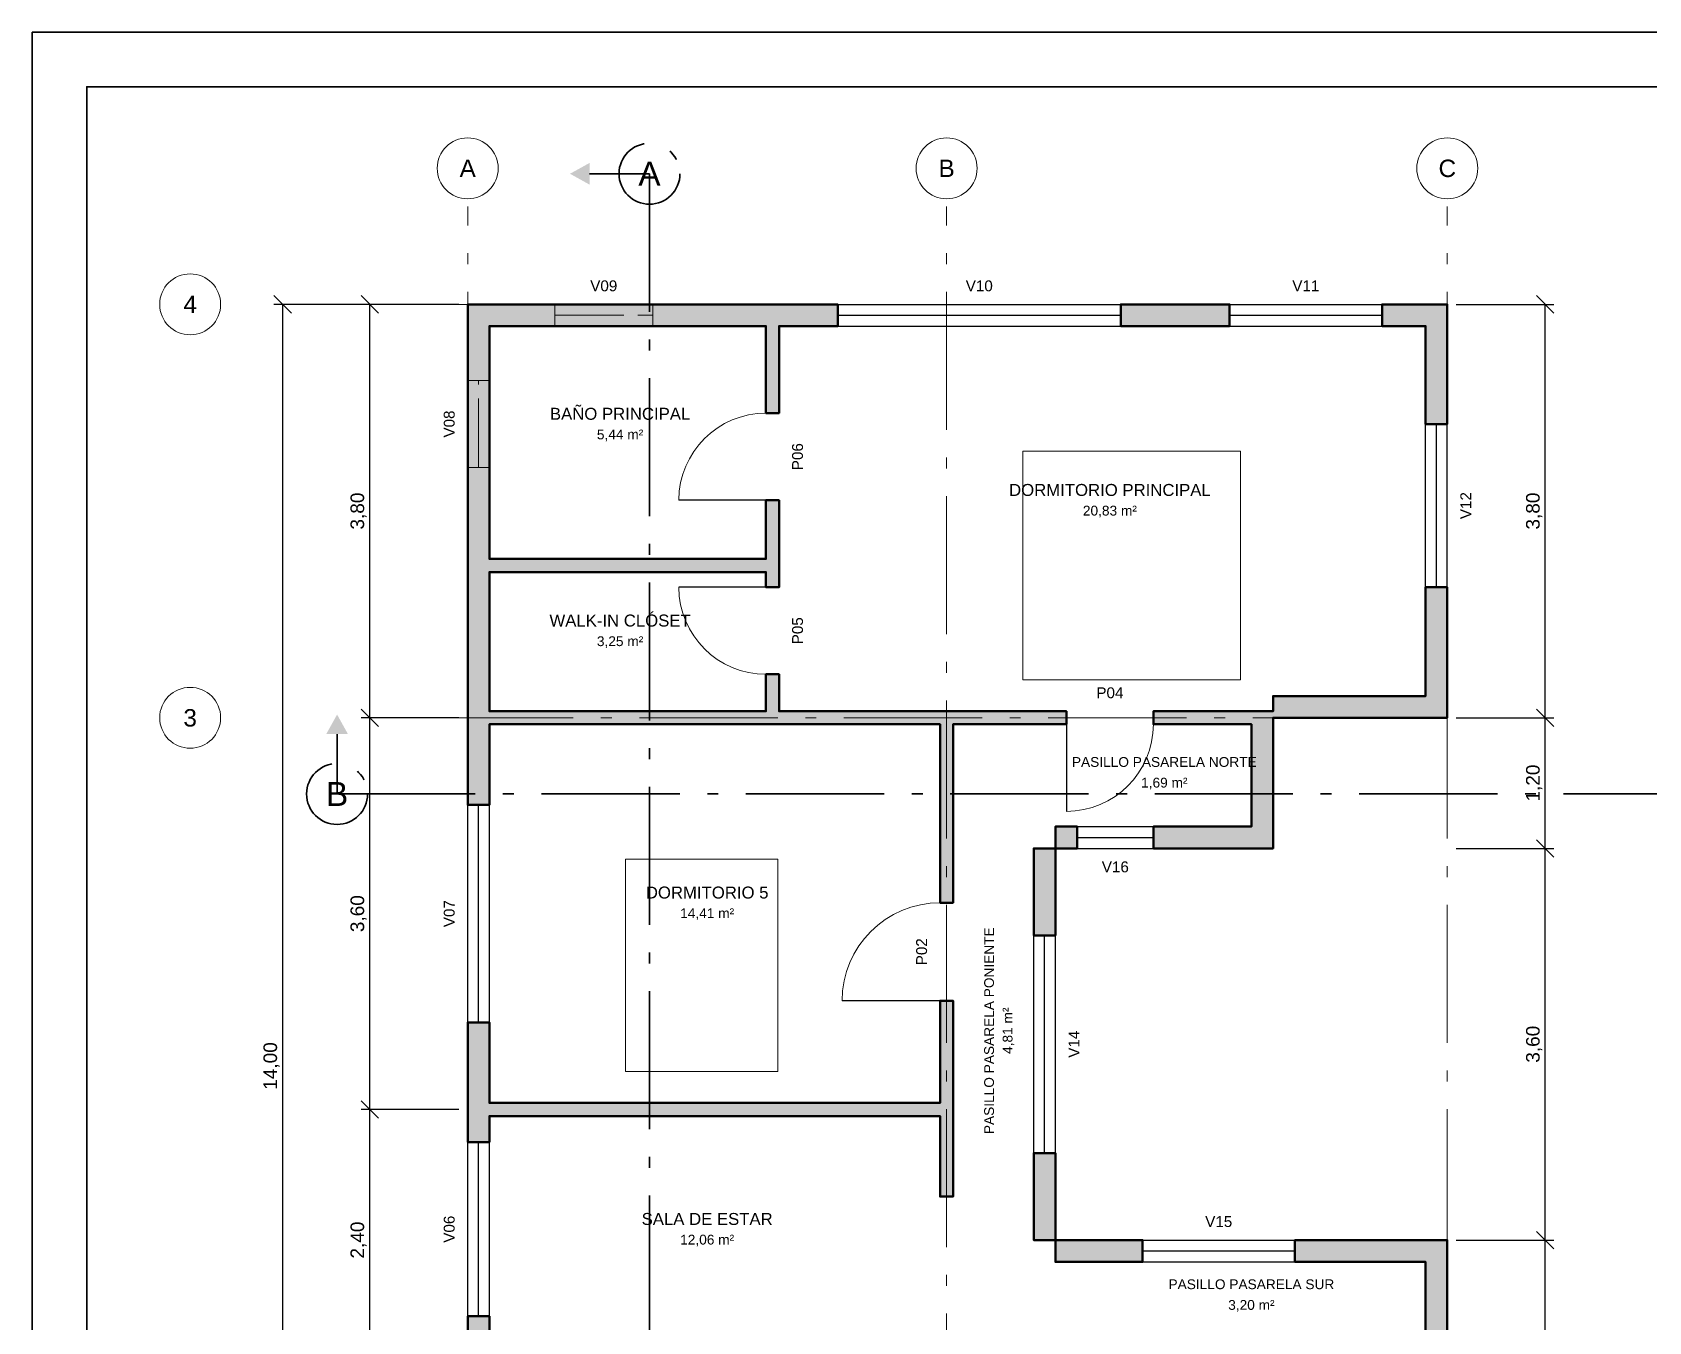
# Model space of a CAD drawing. Header units: metres. Extents: x -4 to 25.7, y -18.5 to 2.5.
# Drawn here: x -4 to 10.85, y -9.35 to 2.5 of the extents above; entities that cross this region are included whole.
import ezdxf
from ezdxf.enums import TextEntityAlignment as Align

# ---------------------------------------------------------------- set-up
doc = ezdxf.new("R2010")
doc.units = ezdxf.units.M
doc.header["$LTSCALE"] = 0.5
doc.linetypes.add('DASHDOT', pattern=[3.556, 2.54, -0.508, 0, -0.508])
doc.linetypes.add('DASHED', pattern=[1.524, 1.27, -0.254])
for name, color, linetype, lineweight in [('A-CORTE', 1, 'DASHDOT', 35), ('A-COTA', 1, 'CONTINUOUS', 18), ('A-CUAD', 7, 'CONTINUOUS', 35), ('A-EJES', 8, 'DASHDOT', 13), ('A-LOSA', 8, 'DASHED', 18), ('A-MOBI', 8, 'CONTINUOUS', 13), ('A-MURO', 7, 'CONTINUOUS', 50), ('A-RECI', 7, 'CONTINUOUS', 18), ('A-TEXT', 7, 'CONTINUOUS', 18), ('A-VANO', 5, 'CONTINUOUS', 25), ('A-VANO-ALTO', 5, 'DASHED', 18), ('A-VANO-ARCO', 3, 'CONTINUOUS', 9)]:
    doc.layers.add(name, color=color, linetype=linetype, lineweight=lineweight)
doc.layers.add('A-MURO-REL', color=9, linetype='CONTINUOUS')
doc.styles.add('ARQ', font='arial.ttf')
doc.dimstyles.new('ARQ', dxfattribs={"dimtxt": 0.125, "dimasz": 0.1, "dimexe": 0.08, "dimexo": 0.08, "dimgap": 0.04, "dimtad": 1, "dimzin": 0, "dimtxsty": 'ARQ', "dimblk": 'ARCHTICK', "dimtsz": 0.08, "dimcen": 2.5, "dimclrd": 1, "dimclre": 1, "dimclrt": 1, "dimazin": 3, "dimtfac": 1, "dimtmove": 0, "dimatfit": 3})

# ---------------------------------------------------------------- blocks, each defined once
blk = doc.blocks.new('_ARCHTICK')
at = {"color": 0, "linetype": 'BYBLOCK', "const_width": 0.15}
blk.add_lwpolyline([(-0.5, -0.5), (0.5, 0.5)], dxfattribs=at)

msp = doc.modelspace()

# ---------------------------------------------------------------- hatches: boundary and pattern name
at = {"layer": 'A-MURO-REL', "true_color": 0xcdcdcd}
h = msp.add_hatch(color=9, dxfattribs=at)
h.dxf.hatch_style = 1
h.paths.add_polyline_path([(0, -4.6), (0, -4.6), (0, 0), (0, 0), (0, 0), (3.4, 0), (3.4, 0), (3.4, 0), (3.4, -0.2), (3.4, -0.2), (3.4, -0.2), (2.861, -0.2), (2.86, -0.2), (2.86, -0.2), (2.86, -0.2), (2.86, -0.2), (2.86, -0.2), (2.86, -0.2), (2.86, -0.2), (2.86, -0.2), (2.86, -0.2), (2.86, -0.2), (2.86, -0.2), (2.86, -0.2), (2.86, -0.2), (2.86, -0.2), (2.86, -0.2), (2.86, -0.201), (2.86, -1), (2.86, -1), (2.86, -1), (2.74, -1), (2.74, -1), (2.74, -1), (2.74, -0.201), (2.74, -0.2), (2.74, -0.2), (2.74, -0.2), (2.74, -0.2), (2.74, -0.2), (2.74, -0.2), (2.74, -0.2), (2.74, -0.2), (2.74, -0.2), (2.74, -0.2), (2.74, -0.2), (2.74, -0.2), (2.74, -0.2), (2.74, -0.2), (2.74, -0.2), (2.74, -0.2), (0.201, -0.2), (0.2, -0.2), (0.2, -0.2), (0.2, -0.2), (0.2, -0.2), (0.2, -0.2), (0.2, -0.2), (0.2, -0.2), (0.2, -0.2), (0.2, -0.2), (0.2, -0.2), (0.2, -0.2), (0.2, -0.2), (0.2, -0.2), (0.2, -0.2), (0.2, -0.2), (0.2, -0.201), (0.2, -2.339), (0.2, -2.34), (0.2, -2.34), (0.2, -2.34), (0.2, -2.34), (0.2, -2.34), (0.2, -2.34), (0.2, -2.34), (0.2, -2.34), (0.2, -2.34), (0.2, -2.34), (0.2, -2.34), (0.2, -2.34), (0.2, -2.34), (0.2, -2.34), (0.2, -2.34), (0.201, -2.34), (2.74, -2.34), (2.74, -2.34), (2.74, -2.34), (2.74, -2.34), (2.74, -2.34), (2.74, -2.34), (2.74, -2.34), (2.74, -2.34), (2.74, -2.34), (2.74, -2.34), (2.74, -2.34), (2.74, -2.34), (2.74, -2.34), (2.74, -2.34), (2.74, -2.34), (2.74, -2.34), (2.74, -2.339), (2.74, -1.8), (2.74, -1.8), (2.74, -1.8), (2.86, -1.8), (2.86, -1.8), (2.86, -1.8), (2.86, -2.6), (2.86, -2.6), (2.86, -2.6), (2.74, -2.6), (2.74, -2.6), (2.74, -2.6), (2.74, -2.461), (2.74, -2.46), (2.74, -2.46), (2.74, -2.46), (2.74, -2.46), (2.74, -2.46), (2.74, -2.46), (2.74, -2.46), (2.74, -2.46), (2.74, -2.46), (2.74, -2.46), (2.74, -2.46), (2.74, -2.46), (2.74, -2.46), (2.74, -2.46), (2.74, -2.46), (2.74, -2.46), (0.201, -2.46), (0.2, -2.46), (0.2, -2.46), (0.2, -2.46), (0.2, -2.46), (0.2, -2.46), (0.2, -2.46), (0.2, -2.46), (0.2, -2.46), (0.2, -2.46), (0.2, -2.46), (0.2, -2.46), (0.2, -2.46), (0.2, -2.46), (0.2, -2.46), (0.2, -2.46), (0.2, -2.461), (0.2, -3.74), (0.2, -3.74), (0.2, -3.74), (0.2, -3.74), (0.2, -3.74), (0.2, -3.74), (0.2, -3.74), (0.2, -3.74), (0.2, -3.74), (0.2, -3.74), (0.2, -3.74), (0.2, -3.74), (0.2, -3.74), (0.2, -3.74), (0.2, -3.74), (0.2, -3.74), (0.201, -3.74), (2.74, -3.74), (2.74, -3.74), (2.74, -3.74), (2.74, -3.74), (2.74, -3.74), (2.74, -3.74), (2.74, -3.74), (2.74, -3.74), (2.74, -3.74), (2.74, -3.74), (2.74, -3.74), (2.74, -3.74), (2.74, -3.74), (2.74, -3.74), (2.74, -3.74), (2.74, -3.74), (2.74, -3.74), (2.74, -3.4), (2.74, -3.4), (2.74, -3.4), (2.86, -3.4), (2.86, -3.4), (2.86, -3.4), (2.86, -3.74), (2.86, -3.74), (2.86, -3.74), (2.86, -3.74), (2.86, -3.74), (2.86, -3.74), (2.86, -3.74), (2.86, -3.74), (2.86, -3.74), (2.86, -3.74), (2.86, -3.74), (2.86, -3.74), (2.86, -3.74), (2.86, -3.74), (2.86, -3.74), (2.86, -3.74), (2.861, -3.74), (5.5, -3.74), (5.5, -3.74), (5.5, -3.74), (5.5, -3.86), (5.5, -3.86), (5.5, -3.86), (4.46, -3.86), (4.46, -3.86), (4.46, -3.86), (4.46, -3.86), (4.46, -3.86), (4.46, -3.86), (4.46, -3.86), (4.46, -3.86), (4.46, -3.86), (4.46, -3.86), (4.46, -3.86), (4.46, -3.86), (4.46, -3.86), (4.46, -3.86), (4.46, -3.86), (4.46, -3.86), (4.46, -3.861), (4.46, -5.5), (4.46, -5.5), (4.46, -5.5), (4.34, -5.5), (4.34, -5.5), (4.34, -5.5), (4.34, -3.861), (4.34, -3.86), (4.34, -3.86), (4.34, -3.86), (4.34, -3.86), (4.34, -3.86), (4.34, -3.86), (4.34, -3.86), (4.34, -3.86), (4.34, -3.86), (4.34, -3.86), (4.34, -3.86), (4.34, -3.86), (4.34, -3.86), (4.34, -3.86), (4.34, -3.86), (4.34, -3.86), (0.201, -3.86), (0.2, -3.86), (0.2, -3.86), (0.2, -3.86), (0.2, -3.86), (0.2, -3.86), (0.2, -3.86), (0.2, -3.86), (0.2, -3.86), (0.2, -3.86), (0.2, -3.86), (0.2, -3.86), (0.2, -3.86), (0.2, -3.86), (0.2, -3.86), (0.2, -3.86), (0.2, -3.861), (0.2, -4.6), (0.2, -4.6), (0.2, -4.6), (0, -4.6), (0, -4.6)])
h = msp.add_hatch(color=9, dxfattribs=at)
h.dxf.hatch_style = 1
h.paths.add_polyline_path([(6, -0.2), (6, -0.2), (6, 0), (6, 0), (6, 0), (7, 0), (7, 0), (7, 0), (7, -0.2), (7, -0.2), (7, -0.2), (6, -0.2), (6, -0.2)])
h = msp.add_hatch(color=9, dxfattribs=at)
h.dxf.hatch_style = 1
h.paths.add_polyline_path([(8.4, -0.2), (8.4, -0.2), (8.4, 0), (8.4, 0), (8.4, 0), (9, 0), (9, 0), (9, 0), (9, -1.1), (9, -1.1), (9, -1.1), (8.8, -1.1), (8.8, -1.1), (8.8, -1.1), (8.8, -0.201), (8.8, -0.2), (8.8, -0.2), (8.8, -0.2), (8.8, -0.2), (8.8, -0.2), (8.8, -0.2), (8.8, -0.2), (8.8, -0.2), (8.8, -0.2), (8.8, -0.2), (8.8, -0.2), (8.8, -0.2), (8.8, -0.2), (8.8, -0.2), (8.8, -0.2), (8.8, -0.2), (8.4, -0.2), (8.4, -0.2)])
h = msp.add_hatch(color=9, dxfattribs=at)
h.dxf.hatch_style = 1
h.paths.add_polyline_path([(6.3, -3.86), (6.3, -3.86), (6.3, -3.74), (6.3, -3.74), (6.3, -3.74), (7.4, -3.74), (7.4, -3.74), (7.4, -3.74), (7.4, -3.74), (7.4, -3.74), (7.4, -3.74), (7.4, -3.74), (7.4, -3.74), (7.4, -3.74), (7.4, -3.74), (7.4, -3.74), (7.4, -3.74), (7.4, -3.74), (7.4, -3.74), (7.4, -3.74), (7.4, -3.74), (7.4, -3.74), (7.4, -3.6), (7.4, -3.6), (7.4, -3.6), (8.8, -3.6), (8.8, -3.6), (8.8, -3.6), (8.8, -3.6), (8.8, -3.6), (8.8, -3.6), (8.8, -3.6), (8.8, -3.6), (8.8, -3.6), (8.8, -3.6), (8.8, -3.6), (8.8, -3.6), (8.8, -3.6), (8.8, -3.6), (8.8, -3.6), (8.8, -3.6), (8.8, -3.599), (8.8, -2.6), (8.8, -2.6), (8.8, -2.6), (9, -2.6), (9, -2.6), (9, -2.6), (9, -3.8), (9, -3.8), (9, -3.8), (7.401, -3.8), (7.4, -3.8), (7.4, -3.8), (7.4, -3.8), (7.4, -3.8), (7.4, -3.8), (7.4, -3.8), (7.4, -3.8), (7.4, -3.8), (7.4, -3.8), (7.4, -3.8), (7.4, -3.8), (7.4, -3.8), (7.4, -3.8), (7.4, -3.8), (7.4, -3.8), (7.4, -3.8), (7.4, -5), (7.4, -5), (7.4, -5), (6.3, -5), (6.3, -5), (6.3, -5), (6.3, -4.8), (6.3, -4.8), (6.3, -4.8), (7.2, -4.8), (7.2, -4.8), (7.2, -4.8), (7.2, -4.8), (7.2, -4.8), (7.2, -4.8), (7.2, -4.8), (7.2, -4.8), (7.2, -4.8), (7.2, -4.8), (7.2, -4.8), (7.2, -4.8), (7.2, -4.8), (7.2, -4.8), (7.2, -4.8), (7.2, -4.8), (7.2, -4.8), (7.2, -3.861), (7.2, -3.86), (7.2, -3.86), (7.2, -3.86), (7.2, -3.86), (7.2, -3.86), (7.2, -3.86), (7.2, -3.86), (7.2, -3.86), (7.2, -3.86), (7.2, -3.86), (7.2, -3.86), (7.2, -3.86), (7.2, -3.86), (7.2, -3.86), (7.2, -3.86), (7.2, -3.86), (6.3, -3.86), (6.3, -3.86)])
h = msp.add_hatch(color=9, dxfattribs=at)
h.dxf.hatch_style = 1
h.paths.add_polyline_path([(5.2, -5), (5.2, -5), (5.4, -5), (5.4, -5), (5.4, -5), (5.4, -5), (5.4, -5), (5.4, -5), (5.4, -5), (5.4, -5), (5.4, -5), (5.4, -5), (5.4, -5), (5.4, -5), (5.4, -5), (5.4, -5), (5.4, -5), (5.4, -5), (5.4, -5), (5.4, -4.8), (5.4, -4.8), (5.4, -4.8), (5.6, -4.8), (5.6, -4.8), (5.6, -4.8), (5.6, -5), (5.6, -5), (5.6, -5), (5.401, -5), (5.4, -5), (5.4, -5), (5.4, -5), (5.4, -5), (5.4, -5), (5.4, -5), (5.4, -5), (5.4, -5), (5.4, -5), (5.4, -5), (5.4, -5), (5.4, -5), (5.4, -5), (5.4, -5), (5.4, -5), (5.4, -5), (5.4, -5.8), (5.4, -5.8), (5.4, -5.8), (5.2, -5.8), (5.2, -5.8), (5.2, -5.8), (5.2, -5), (5.2, -5)])
h = msp.add_hatch(color=9, dxfattribs=at)
h.dxf.hatch_style = 1
h.paths.add_polyline_path([(0, -7.7), (0, -7.7), (0, -6.6), (0, -6.6), (0, -6.6), (0.2, -6.6), (0.2, -6.6), (0.2, -6.6), (0.2, -7.34), (0.2, -7.34), (0.2, -7.34), (0.2, -7.34), (0.2, -7.34), (0.2, -7.34), (0.2, -7.34), (0.2, -7.34), (0.2, -7.34), (0.2, -7.34), (0.2, -7.34), (0.2, -7.34), (0.2, -7.34), (0.2, -7.34), (0.2, -7.34), (0.2, -7.34), (0.201, -7.34), (4.34, -7.34), (4.34, -7.34), (4.34, -7.34), (4.34, -7.34), (4.34, -7.34), (4.34, -7.34), (4.34, -7.34), (4.34, -7.34), (4.34, -7.34), (4.34, -7.34), (4.34, -7.34), (4.34, -7.34), (4.34, -7.34), (4.34, -7.34), (4.34, -7.34), (4.34, -7.34), (4.34, -7.34), (4.34, -6.4), (4.34, -6.4), (4.34, -6.4), (4.46, -6.4), (4.46, -6.4), (4.46, -6.4), (4.46, -8.2), (4.46, -8.2), (4.46, -8.2), (4.34, -8.2), (4.34, -8.2), (4.34, -8.2), (4.34, -7.46), (4.34, -7.46), (4.34, -7.46), (4.34, -7.46), (4.34, -7.46), (4.34, -7.46), (4.34, -7.46), (4.34, -7.46), (4.34, -7.46), (4.34, -7.46), (4.34, -7.46), (4.34, -7.46), (4.34, -7.46), (4.34, -7.46), (4.34, -7.46), (4.34, -7.46), (4.34, -7.46), (0.201, -7.46), (0.2, -7.46), (0.2, -7.46), (0.2, -7.46), (0.2, -7.46), (0.2, -7.46), (0.2, -7.46), (0.2, -7.46), (0.2, -7.46), (0.2, -7.46), (0.2, -7.46), (0.2, -7.46), (0.2, -7.46), (0.2, -7.46), (0.2, -7.46), (0.2, -7.46), (0.2, -7.46), (0.2, -7.7), (0.2, -7.7), (0.2, -7.7), (0, -7.7), (0, -7.7)])
h = msp.add_hatch(color=9, dxfattribs=at)
h.dxf.hatch_style = 1
h.paths.add_polyline_path([(5.2, -8.6), (5.2, -8.6), (5.2, -7.8), (5.2, -7.8), (5.2, -7.8), (5.4, -7.8), (5.4, -7.8), (5.4, -7.8), (5.4, -8.599), (5.4, -8.6), (5.4, -8.6), (5.4, -8.6), (5.4, -8.6), (5.4, -8.6), (5.4, -8.6), (5.4, -8.6), (5.4, -8.6), (5.4, -8.6), (5.4, -8.6), (5.4, -8.6), (5.4, -8.6), (5.4, -8.6), (5.4, -8.6), (5.4, -8.6), (5.401, -8.6), (6.2, -8.6), (6.2, -8.6), (6.2, -8.6), (6.2, -8.8), (6.2, -8.8), (6.2, -8.8), (5.4, -8.8), (5.4, -8.8), (5.4, -8.8), (5.4, -8.601), (5.4, -8.6), (5.4, -8.6), (5.4, -8.6), (5.4, -8.6), (5.4, -8.6), (5.4, -8.6), (5.4, -8.6), (5.4, -8.6), (5.4, -8.6), (5.4, -8.6), (5.4, -8.6), (5.4, -8.6), (5.4, -8.6), (5.4, -8.6), (5.4, -8.6), (5.4, -8.6), (5.2, -8.6), (5.2, -8.6)])
h = msp.add_hatch(color=9, dxfattribs=at)
h.dxf.hatch_style = 1
h.paths.add_polyline_path([(5.9, -9.86), (5.9, -9.86), (5.9, -9.74), (5.9, -9.74), (5.9, -9.74), (8.8, -9.74), (8.8, -9.74), (8.8, -9.74), (8.8, -9.74), (8.8, -9.74), (8.8, -9.74), (8.8, -9.74), (8.8, -9.74), (8.8, -9.74), (8.8, -9.74), (8.8, -9.74), (8.8, -9.74), (8.8, -9.74), (8.8, -9.74), (8.8, -9.74), (8.8, -9.74), (8.8, -9.739), (8.8, -8.801), (8.8, -8.8), (8.8, -8.8), (8.8, -8.8), (8.8, -8.8), (8.8, -8.8), (8.8, -8.8), (8.8, -8.8), (8.8, -8.8), (8.8, -8.8), (8.8, -8.8), (8.8, -8.8), (8.8, -8.8), (8.8, -8.8), (8.8, -8.8), (8.8, -8.8), (8.8, -8.8), (7.6, -8.8), (7.6, -8.8), (7.6, -8.8), (7.6, -8.6), (7.6, -8.6), (7.6, -8.6), (9, -8.6), (9, -8.6), (9, -8.6), (9, -10.6), (9, -10.6), (9, -10.6), (8.8, -10.6), (8.8, -10.6), (8.8, -10.6), (8.8, -9.861), (8.8, -9.86), (8.8, -9.86), (8.8, -9.86), (8.8, -9.86), (8.8, -9.86), (8.8, -9.86), (8.8, -9.86), (8.8, -9.86), (8.8, -9.86), (8.8, -9.86), (8.8, -9.86), (8.8, -9.86), (8.8, -9.86), (8.8, -9.86), (8.8, -9.86), (8.8, -9.86), (5.9, -9.86), (5.9, -9.86)])
h = msp.add_hatch(color=9, dxfattribs=at)
h.dxf.hatch_style = 1
h.paths.add_polyline_path([(0, -12.55), (0, -12.55), (0, -9.3), (0, -9.3), (0, -9.3), (0.2, -9.3), (0.2, -9.3), (0.2, -9.3), (0.2, -12.55), (0.2, -12.55), (0.2, -12.55), (0, -12.55), (0, -12.55)])

# ---------------------------------------------------------------- linework, layer by layer
at = {"layer": 'A-CORTE'}
for p, q in [((1.67, 1.2), (1.12, 1.2)), ((1.67, 1.2), (1.67, -15.2)), ((-1.2, -4.5), (-1.2, -3.95)), ((-1.2, -4.5), (14.2, -4.5))]:
    msp.add_line(p, q, dxfattribs=at)
for centre in [(1.67, 1.2), (-1.2, -4.5)]:
    msp.add_circle(centre, 0.28, dxfattribs=at)
for points in [[(0.94, 1.2), (1.12, 1.1), (1.12, 1.3)], [(-1.2, -3.77), (-1.3, -3.95), (-1.1, -3.95)]]:
    msp.add_solid(points, dxfattribs=at)
at = {"layer": 'A-CUAD'}
for points in [[(-4, -18.5), (25.7, -18.5), (25.7, 2.5), (-4, 2.5)], [(-3.5, -18), (25.2, -18), (25.2, 2), (-3.5, 2)]]:
    msp.add_lwpolyline(points, close=True, dxfattribs=at)
at = {"layer": 'A-EJES'}
for p, q in [((0, -14.3), (0, 0.9)), ((4.4, -14.3), (4.4, 0.9)), ((9, -14.3), (9, 0.9)), ((-0.3, 0), (9.3, 0)), ((-0.3, -3.8), (9.3, -3.8))]:
    msp.add_line(p, q, dxfattribs=at)
at = {"layer": 'A-EJES', "linetype": 'CONTINUOUS'}
for centre in [(0, 1.25), (4.4, 1.25), (9, 1.25), (-2.55, 0), (-2.55, -3.8)]:
    msp.add_circle(centre, 0.28, dxfattribs=at)
at = {"layer": 'A-LOSA'}
msp.add_lwpolyline([(0, 0), (0, -14), (9, -14), (9, -8.6), (5.4, -8.6), (5.4, -5), (7.4, -5), (7.4, -3.8), (9, -3.8), (9, 0)], close=True, dxfattribs=at)
at = {"layer": 'A-MOBI'}
for points in [[(5.1, -3.45), (7.1, -3.45), (7.1, -1.35), (5.1, -1.35)], [(1.45, -7.05), (2.85, -7.05), (2.85, -5.1), (1.45, -5.1)]]:
    msp.add_lwpolyline(points, close=True, dxfattribs=at)
at = {"layer": 'A-MURO'}
for points in [[(0, -4.6), (0, -4.6), (0, 0), (0, 0), (0, 0), (3.4, 0), (3.4, 0), (3.4, 0), (3.4, -0.2), (3.4, -0.2), (3.4, -0.2), (2.861, -0.2), (2.86, -0.2), (2.86, -0.2), (2.86, -0.2), (2.86, -0.2), (2.86, -0.2), (2.86, -0.2), (2.86, -0.2), (2.86, -0.2), (2.86, -0.2), (2.86, -0.2), (2.86, -0.2), (2.86, -0.2), (2.86, -0.2), (2.86, -0.2), (2.86, -0.2), (2.86, -0.201), (2.86, -1), (2.86, -1), (2.86, -1), (2.74, -1), (2.74, -1), (2.74, -1), (2.74, -0.201), (2.74, -0.2), (2.74, -0.2), (2.74, -0.2), (2.74, -0.2), (2.74, -0.2), (2.74, -0.2), (2.74, -0.2), (2.74, -0.2), (2.74, -0.2), (2.74, -0.2), (2.74, -0.2), (2.74, -0.2), (2.74, -0.2), (2.74, -0.2), (2.74, -0.2), (2.74, -0.2), (0.201, -0.2), (0.2, -0.2), (0.2, -0.2), (0.2, -0.2), (0.2, -0.2), (0.2, -0.2), (0.2, -0.2), (0.2, -0.2), (0.2, -0.2), (0.2, -0.2), (0.2, -0.2), (0.2, -0.2), (0.2, -0.2), (0.2, -0.2), (0.2, -0.2), (0.2, -0.2), (0.2, -0.201), (0.2, -2.339), (0.2, -2.34), (0.2, -2.34), (0.2, -2.34), (0.2, -2.34), (0.2, -2.34), (0.2, -2.34), (0.2, -2.34), (0.2, -2.34), (0.2, -2.34), (0.2, -2.34), (0.2, -2.34), (0.2, -2.34), (0.2, -2.34), (0.2, -2.34), (0.2, -2.34), (0.201, -2.34), (2.74, -2.34), (2.74, -2.34), (2.74, -2.34), (2.74, -2.34), (2.74, -2.34), (2.74, -2.34), (2.74, -2.34), (2.74, -2.34), (2.74, -2.34), (2.74, -2.34), (2.74, -2.34), (2.74, -2.34), (2.74, -2.34), (2.74, -2.34), (2.74, -2.34), (2.74, -2.34), (2.74, -2.339), (2.74, -1.8), (2.74, -1.8), (2.74, -1.8), (2.86, -1.8), (2.86, -1.8), (2.86, -1.8), (2.86, -2.6), (2.86, -2.6), (2.86, -2.6), (2.74, -2.6), (2.74, -2.6), (2.74, -2.6), (2.74, -2.461), (2.74, -2.46), (2.74, -2.46), (2.74, -2.46), (2.74, -2.46), (2.74, -2.46), (2.74, -2.46), (2.74, -2.46), (2.74, -2.46), (2.74, -2.46), (2.74, -2.46), (2.74, -2.46), (2.74, -2.46), (2.74, -2.46), (2.74, -2.46), (2.74, -2.46), (2.74, -2.46), (0.201, -2.46), (0.2, -2.46), (0.2, -2.46), (0.2, -2.46), (0.2, -2.46), (0.2, -2.46), (0.2, -2.46), (0.2, -2.46), (0.2, -2.46), (0.2, -2.46), (0.2, -2.46), (0.2, -2.46), (0.2, -2.46), (0.2, -2.46), (0.2, -2.46), (0.2, -2.46), (0.2, -2.461), (0.2, -3.74), (0.2, -3.74), (0.2, -3.74), (0.2, -3.74), (0.2, -3.74), (0.2, -3.74), (0.2, -3.74), (0.2, -3.74), (0.2, -3.74), (0.2, -3.74), (0.2, -3.74), (0.2, -3.74), (0.2, -3.74), (0.2, -3.74), (0.2, -3.74), (0.2, -3.74), (0.201, -3.74), (2.74, -3.74), (2.74, -3.74), (2.74, -3.74), (2.74, -3.74), (2.74, -3.74), (2.74, -3.74), (2.74, -3.74), (2.74, -3.74), (2.74, -3.74), (2.74, -3.74), (2.74, -3.74), (2.74, -3.74), (2.74, -3.74), (2.74, -3.74), (2.74, -3.74), (2.74, -3.74), (2.74, -3.74), (2.74, -3.4), (2.74, -3.4), (2.74, -3.4), (2.86, -3.4), (2.86, -3.4), (2.86, -3.4), (2.86, -3.74), (2.86, -3.74), (2.86, -3.74), (2.86, -3.74), (2.86, -3.74), (2.86, -3.74), (2.86, -3.74), (2.86, -3.74), (2.86, -3.74), (2.86, -3.74), (2.86, -3.74), (2.86, -3.74), (2.86, -3.74), (2.86, -3.74), (2.86, -3.74), (2.86, -3.74), (2.861, -3.74), (5.5, -3.74), (5.5, -3.74), (5.5, -3.74), (5.5, -3.86), (5.5, -3.86), (5.5, -3.86), (4.46, -3.86), (4.46, -3.86), (4.46, -3.86), (4.46, -3.86), (4.46, -3.86), (4.46, -3.86), (4.46, -3.86), (4.46, -3.86), (4.46, -3.86), (4.46, -3.86), (4.46, -3.86), (4.46, -3.86), (4.46, -3.86), (4.46, -3.86), (4.46, -3.86), (4.46, -3.86), (4.46, -3.861), (4.46, -5.5), (4.46, -5.5), (4.46, -5.5), (4.34, -5.5), (4.34, -5.5), (4.34, -5.5), (4.34, -3.861), (4.34, -3.86), (4.34, -3.86), (4.34, -3.86), (4.34, -3.86), (4.34, -3.86), (4.34, -3.86), (4.34, -3.86), (4.34, -3.86), (4.34, -3.86), (4.34, -3.86), (4.34, -3.86), (4.34, -3.86), (4.34, -3.86), (4.34, -3.86), (4.34, -3.86), (4.34, -3.86), (0.201, -3.86), (0.2, -3.86), (0.2, -3.86), (0.2, -3.86), (0.2, -3.86), (0.2, -3.86), (0.2, -3.86), (0.2, -3.86), (0.2, -3.86), (0.2, -3.86), (0.2, -3.86), (0.2, -3.86), (0.2, -3.86), (0.2, -3.86), (0.2, -3.86), (0.2, -3.86), (0.2, -3.861), (0.2, -4.6), (0.2, -4.6), (0.2, -4.6), (0, -4.6), (0, -4.6)], [(6, -0.2), (6, -0.2), (6, 0), (6, 0), (6, 0), (7, 0), (7, 0), (7, 0), (7, -0.2), (7, -0.2), (7, -0.2), (6, -0.2), (6, -0.2)], [(8.4, -0.2), (8.4, -0.2), (8.4, 0), (8.4, 0), (8.4, 0), (9, 0), (9, 0), (9, 0), (9, -1.1), (9, -1.1), (9, -1.1), (8.8, -1.1), (8.8, -1.1), (8.8, -1.1), (8.8, -0.201), (8.8, -0.2), (8.8, -0.2), (8.8, -0.2), (8.8, -0.2), (8.8, -0.2), (8.8, -0.2), (8.8, -0.2), (8.8, -0.2), (8.8, -0.2), (8.8, -0.2), (8.8, -0.2), (8.8, -0.2), (8.8, -0.2), (8.8, -0.2), (8.8, -0.2), (8.8, -0.2), (8.4, -0.2), (8.4, -0.2)], [(6.3, -3.86), (6.3, -3.86), (6.3, -3.74), (6.3, -3.74), (6.3, -3.74), (7.4, -3.74), (7.4, -3.74), (7.4, -3.74), (7.4, -3.74), (7.4, -3.74), (7.4, -3.74), (7.4, -3.74), (7.4, -3.74), (7.4, -3.74), (7.4, -3.74), (7.4, -3.74), (7.4, -3.74), (7.4, -3.74), (7.4, -3.74), (7.4, -3.74), (7.4, -3.74), (7.4, -3.74), (7.4, -3.6), (7.4, -3.6), (7.4, -3.6), (8.8, -3.6), (8.8, -3.6), (8.8, -3.6), (8.8, -3.6), (8.8, -3.6), (8.8, -3.6), (8.8, -3.6), (8.8, -3.6), (8.8, -3.6), (8.8, -3.6), (8.8, -3.6), (8.8, -3.6), (8.8, -3.6), (8.8, -3.6), (8.8, -3.6), (8.8, -3.6), (8.8, -3.599), (8.8, -2.6), (8.8, -2.6), (8.8, -2.6), (9, -2.6), (9, -2.6), (9, -2.6), (9, -3.8), (9, -3.8), (9, -3.8), (7.401, -3.8), (7.4, -3.8), (7.4, -3.8), (7.4, -3.8), (7.4, -3.8), (7.4, -3.8), (7.4, -3.8), (7.4, -3.8), (7.4, -3.8), (7.4, -3.8), (7.4, -3.8), (7.4, -3.8), (7.4, -3.8), (7.4, -3.8), (7.4, -3.8), (7.4, -3.8), (7.4, -3.8), (7.4, -5), (7.4, -5), (7.4, -5), (6.3, -5), (6.3, -5), (6.3, -5), (6.3, -4.8), (6.3, -4.8), (6.3, -4.8), (7.2, -4.8), (7.2, -4.8), (7.2, -4.8), (7.2, -4.8), (7.2, -4.8), (7.2, -4.8), (7.2, -4.8), (7.2, -4.8), (7.2, -4.8), (7.2, -4.8), (7.2, -4.8), (7.2, -4.8), (7.2, -4.8), (7.2, -4.8), (7.2, -4.8), (7.2, -4.8), (7.2, -4.8), (7.2, -3.861), (7.2, -3.86), (7.2, -3.86), (7.2, -3.86), (7.2, -3.86), (7.2, -3.86), (7.2, -3.86), (7.2, -3.86), (7.2, -3.86), (7.2, -3.86), (7.2, -3.86), (7.2, -3.86), (7.2, -3.86), (7.2, -3.86), (7.2, -3.86), (7.2, -3.86), (7.2, -3.86), (6.3, -3.86), (6.3, -3.86)], [(5.2, -5), (5.2, -5), (5.4, -5), (5.4, -5), (5.4, -5), (5.4, -5), (5.4, -5), (5.4, -5), (5.4, -5), (5.4, -5), (5.4, -5), (5.4, -5), (5.4, -5), (5.4, -5), (5.4, -5), (5.4, -5), (5.4, -5), (5.4, -5), (5.4, -5), (5.4, -4.8), (5.4, -4.8), (5.4, -4.8), (5.6, -4.8), (5.6, -4.8), (5.6, -4.8), (5.6, -5), (5.6, -5), (5.6, -5), (5.401, -5), (5.4, -5), (5.4, -5), (5.4, -5), (5.4, -5), (5.4, -5), (5.4, -5), (5.4, -5), (5.4, -5), (5.4, -5), (5.4, -5), (5.4, -5), (5.4, -5), (5.4, -5), (5.4, -5), (5.4, -5), (5.4, -5), (5.4, -5.8), (5.4, -5.8), (5.4, -5.8), (5.2, -5.8), (5.2, -5.8), (5.2, -5.8), (5.2, -5), (5.2, -5)], [(0, -7.7), (0, -7.7), (0, -6.6), (0, -6.6), (0, -6.6), (0.2, -6.6), (0.2, -6.6), (0.2, -6.6), (0.2, -7.34), (0.2, -7.34), (0.2, -7.34), (0.2, -7.34), (0.2, -7.34), (0.2, -7.34), (0.2, -7.34), (0.2, -7.34), (0.2, -7.34), (0.2, -7.34), (0.2, -7.34), (0.2, -7.34), (0.2, -7.34), (0.2, -7.34), (0.2, -7.34), (0.2, -7.34), (0.201, -7.34), (4.34, -7.34), (4.34, -7.34), (4.34, -7.34), (4.34, -7.34), (4.34, -7.34), (4.34, -7.34), (4.34, -7.34), (4.34, -7.34), (4.34, -7.34), (4.34, -7.34), (4.34, -7.34), (4.34, -7.34), (4.34, -7.34), (4.34, -7.34), (4.34, -7.34), (4.34, -7.34), (4.34, -7.34), (4.34, -6.4), (4.34, -6.4), (4.34, -6.4), (4.46, -6.4), (4.46, -6.4), (4.46, -6.4), (4.46, -8.2), (4.46, -8.2), (4.46, -8.2), (4.34, -8.2), (4.34, -8.2), (4.34, -8.2), (4.34, -7.46), (4.34, -7.46), (4.34, -7.46), (4.34, -7.46), (4.34, -7.46), (4.34, -7.46), (4.34, -7.46), (4.34, -7.46), (4.34, -7.46), (4.34, -7.46), (4.34, -7.46), (4.34, -7.46), (4.34, -7.46), (4.34, -7.46), (4.34, -7.46), (4.34, -7.46), (4.34, -7.46), (0.201, -7.46), (0.2, -7.46), (0.2, -7.46), (0.2, -7.46), (0.2, -7.46), (0.2, -7.46), (0.2, -7.46), (0.2, -7.46), (0.2, -7.46), (0.2, -7.46), (0.2, -7.46), (0.2, -7.46), (0.2, -7.46), (0.2, -7.46), (0.2, -7.46), (0.2, -7.46), (0.2, -7.46), (0.2, -7.7), (0.2, -7.7), (0.2, -7.7), (0, -7.7), (0, -7.7)], [(5.2, -8.6), (5.2, -8.6), (5.2, -7.8), (5.2, -7.8), (5.2, -7.8), (5.4, -7.8), (5.4, -7.8), (5.4, -7.8), (5.4, -8.599), (5.4, -8.6), (5.4, -8.6), (5.4, -8.6), (5.4, -8.6), (5.4, -8.6), (5.4, -8.6), (5.4, -8.6), (5.4, -8.6), (5.4, -8.6), (5.4, -8.6), (5.4, -8.6), (5.4, -8.6), (5.4, -8.6), (5.4, -8.6), (5.4, -8.6), (5.401, -8.6), (6.2, -8.6), (6.2, -8.6), (6.2, -8.6), (6.2, -8.8), (6.2, -8.8), (6.2, -8.8), (5.4, -8.8), (5.4, -8.8), (5.4, -8.8), (5.4, -8.601), (5.4, -8.6), (5.4, -8.6), (5.4, -8.6), (5.4, -8.6), (5.4, -8.6), (5.4, -8.6), (5.4, -8.6), (5.4, -8.6), (5.4, -8.6), (5.4, -8.6), (5.4, -8.6), (5.4, -8.6), (5.4, -8.6), (5.4, -8.6), (5.4, -8.6), (5.4, -8.6), (5.2, -8.6), (5.2, -8.6)], [(0, -12.55), (0, -12.55), (0, -9.3), (0, -9.3), (0, -9.3), (0.2, -9.3), (0.2, -9.3), (0.2, -9.3), (0.2, -12.55), (0.2, -12.55), (0.2, -12.55), (0, -12.55), (0, -12.55)]]:
    msp.add_lwpolyline(points, close=True, dxfattribs=at)
msp.add_lwpolyline([(8.8, -9.739), (8.8, -8.801), (8.8, -8.8), (8.8, -8.8), (8.8, -8.8), (8.8, -8.8), (8.8, -8.8), (8.8, -8.8), (8.8, -8.8), (8.8, -8.8), (8.8, -8.8), (8.8, -8.8), (8.8, -8.8), (8.8, -8.8), (8.8, -8.8), (8.8, -8.8), (8.8, -8.8), (8.8, -8.8), (7.6, -8.8), (7.6, -8.8), (7.6, -8.8), (7.6, -8.6), (7.6, -8.6), (7.6, -8.6), (9, -8.6), (9, -8.6), (9, -8.6), (9, -10.6)], dxfattribs=at)
at = {"layer": 'A-VANO'}
for p, q in [((3.4, -0.2), (3.4, 0)), ((3.4, 0), (6, 0)), ((6, -0.2), (6, 0)), ((7, -0.2), (7, 0)), ((7, 0), (8.4, 0)), ((8.4, -0.2), (8.4, 0)), ((3.4, -0.1), (6, -0.1)), ((7, -0.1), (8.4, -0.1)), ((3.4, -0.2), (6, -0.2)), ((7, -0.2), (8.4, -0.2)), ((2.74, -1), (2.86, -1)), ((8.8, -1.1), (9, -1.1)), ((8.8, -2.6), (8.8, -1.1)), ((8.9, -2.6), (8.9, -1.1)), ((9, -2.6), (9, -1.1)), ((2.74, -1.8), (1.94, -1.8)), ((2.74, -1.8), (2.86, -1.8)), ((2.74, -2.6), (1.94, -2.6)), ((2.74, -2.6), (2.86, -2.6)), ((8.8, -2.6), (9, -2.6)), ((2.74, -3.4), (2.86, -3.4)), ((5.5, -3.86), (5.5, -3.74)), ((5.5, -3.86), (5.5, -4.66)), ((6.3, -3.86), (6.3, -3.74)), ((0, -4.6), (0.2, -4.6)), ((0, -6.6), (0, -4.6)), ((0.1, -6.6), (0.1, -4.6)), ((0.2, -6.6), (0.2, -4.6)), ((5.6, -5), (5.6, -4.8)), ((5.6, -4.8), (6.3, -4.8)), ((5.6, -4.9), (6.3, -4.9)), ((6.3, -5), (6.3, -4.8)), ((5.6, -5), (6.3, -5)), ((4.34, -5.5), (4.46, -5.5)), ((5.2, -5.8), (5.4, -5.8)), ((5.2, -7.8), (5.2, -5.8)), ((5.3, -7.8), (5.3, -5.8)), ((5.4, -7.8), (5.4, -5.8)), ((4.34, -6.4), (3.44, -6.4)), ((4.34, -6.4), (4.46, -6.4)), ((0, -6.6), (0.2, -6.6)), ((0, -7.7), (0.2, -7.7)), ((0, -9.3), (0, -7.7)), ((0.1, -9.3), (0.1, -7.7)), ((0.2, -9.3), (0.2, -7.7)), ((5.2, -7.8), (5.4, -7.8)), ((4.34, -8.2), (4.46, -8.2)), ((6.2, -8.8), (6.2, -8.6)), ((6.2, -8.6), (7.6, -8.6)), ((7.6, -8.8), (7.6, -8.6)), ((6.2, -8.7), (7.6, -8.7)), ((6.2, -8.8), (7.6, -8.8)), ((0, -9.3), (0.2, -9.3))]:
    msp.add_line(p, q, dxfattribs=at)
at = {"layer": 'A-VANO-ALTO'}
for p, q in [((0.8, -0.2), (0.8, 0)), ((0.8, 0), (1.7, 0)), ((1.7, -0.2), (1.7, 0)), ((0.8, -0.1), (1.7, -0.1)), ((0.8, -0.2), (1.7, -0.2)), ((0, -0.7), (0.2, -0.7)), ((0, -1.5), (0, -0.7)), ((0.1, -1.5), (0.1, -0.7)), ((0.2, -1.5), (0.2, -0.7)), ((0, -1.5), (0.2, -1.5))]:
    msp.add_line(p, q, dxfattribs=at)
at = {"layer": 'A-VANO-ARCO'}
for centre, radius, start, end in [((2.74, -1.8), 0.8, 90, 180), ((2.74, -2.6), 0.8, 180, 270), ((5.5, -3.86), 0.8, 270, 0), ((4.34, -6.4), 0.9, 90, 180)]:
    msp.add_arc(centre, radius, start, end, dxfattribs=at)

# ---------------------------------------------------------------- texts
at = {"layer": 'A-CORTE', "style": 'ARQ'}
for s, p in [('A', (1.67, 1.2)), ('B', (-1.2, -4.5))]:
    msp.add_text(s, height=0.22, dxfattribs=at).set_placement(p, align=Align.MIDDLE_CENTER)
at = {"layer": 'A-EJES', "style": 'ARQ'}
for s, p in [('A', (0, 1.25)), ('B', (4.4, 1.25)), ('C', (9, 1.25)), ('4', (-2.55, 0)), ('3', (-2.55, -3.8))]:
    msp.add_text(s, height=0.16, dxfattribs=at).set_placement(p, align=Align.MIDDLE_CENTER)
at = {"layer": 'A-RECI', "color": 7, "style": 'ARQ'}
for s, height, p in [('BAÑO PRINCIPAL', 0.11, (1.4, -1.006)), ('DORMITORIO PRINCIPAL', 0.11, (5.9, -1.706)), ('WALK-IN CLÓSET', 0.11, (1.4, -2.906)), ('PASILLO PASARELA NORTE', 0.09, (6.4, -4.206)), ('DORMITORIO 5', 0.11, (2.2, -5.406)), ('SALA DE ESTAR', 0.11, (2.2, -8.406)), ('PASILLO PASARELA SUR', 0.09, (7.2, -9.006))]:
    msp.add_text(s, height=height, dxfattribs=at).set_placement(p, align=Align.MIDDLE_CENTER)
at = {"layer": 'A-RECI', "color": 8, "style": 'ARQ'}
for s, p in [('5,44 m²', (1.4, -1.196)), ('20,83 m²', (5.9, -1.896)), ('3,25 m²', (1.4, -3.096)), ('1,69 m²', (6.4, -4.396)), ('14,41 m²', (2.2, -5.596)), ('12,06 m²', (2.2, -8.596)), ('3,20 m²', (7.2, -9.196))]:
    msp.add_text(s, height=0.09, dxfattribs=at).set_placement(p, align=Align.MIDDLE_CENTER)
at = {"layer": 'A-RECI', "color": 7, "style": 'ARQ'}
msp.add_text('PASILLO PASARELA PONIENTE', height=0.09, rotation=90, dxfattribs=at).set_placement((4.79, -6.676), align=Align.MIDDLE_CENTER)
at = {"layer": 'A-RECI', "color": 8, "style": 'ARQ'}
msp.add_text('4,81 m²', height=0.09, rotation=90, dxfattribs=at).set_placement((4.96, -6.676), align=Align.MIDDLE_CENTER)
at = {"layer": 'A-TEXT', "color": 5, "style": 'ARQ'}
for s, p in [('V09', (1.25, 0.17)), ('V10', (4.7, 0.17)), ('V11', (7.7, 0.17)), ('V16', (5.95, -5.17)), ('V15', (6.9, -8.43))]:
    msp.add_text(s, height=0.1, dxfattribs=at).set_placement(p, align=Align.MIDDLE_CENTER)
for s, p in [('V08', (-0.17, -1.1)), ('V12', (9.17, -1.85)), ('V07', (-0.17, -5.6)), ('V14', (5.57, -6.8)), ('V06', (-0.17, -8.5))]:
    msp.add_text(s, height=0.1, rotation=90, dxfattribs=at).set_placement(p, align=Align.MIDDLE_CENTER)
at = {"layer": 'A-TEXT', "true_color": 0x007800, "style": 'ARQ'}
for s, p in [('P06', (3.03, -1.4)), ('P05', (3.03, -3)), ('P02', (4.17, -5.95))]:
    msp.add_text(s, height=0.1, rotation=90, dxfattribs=at).set_placement(p, align=Align.MIDDLE_CENTER)
msp.add_text('P04', height=0.1, dxfattribs=at).set_placement((5.9, -3.57), align=Align.MIDDLE_CENTER)

# ---------------------------------------------------------------- dimensions: what is measured, and where the dimension line sits
at = {"layer": 'A-COTA'}
for base, p1, p2 in [((-1.7, -14), (0, -14), (0, 0)), ((-0.9, -3.8), (0, -3.8), (0, 0)), ((9.9, -3.8), (9, -3.8), (9, 0)), ((-0.9, -7.4), (0, -7.4), (0, -3.8)), ((9.9, -5), (9, -5), (9, -3.8)), ((9.9, -8.6), (9, -8.6), (9, -5)), ((-0.9, -9.8), (0, -9.8), (0, -7.4)), ((9.9, -14), (9, -14), (9, -8.6))]:
    msp.add_linear_dim(base=base, p1=p1, p2=p2, angle=90, dimstyle='ARQ', dxfattribs=at).render()

doc.saveas('drawing.dxf')
